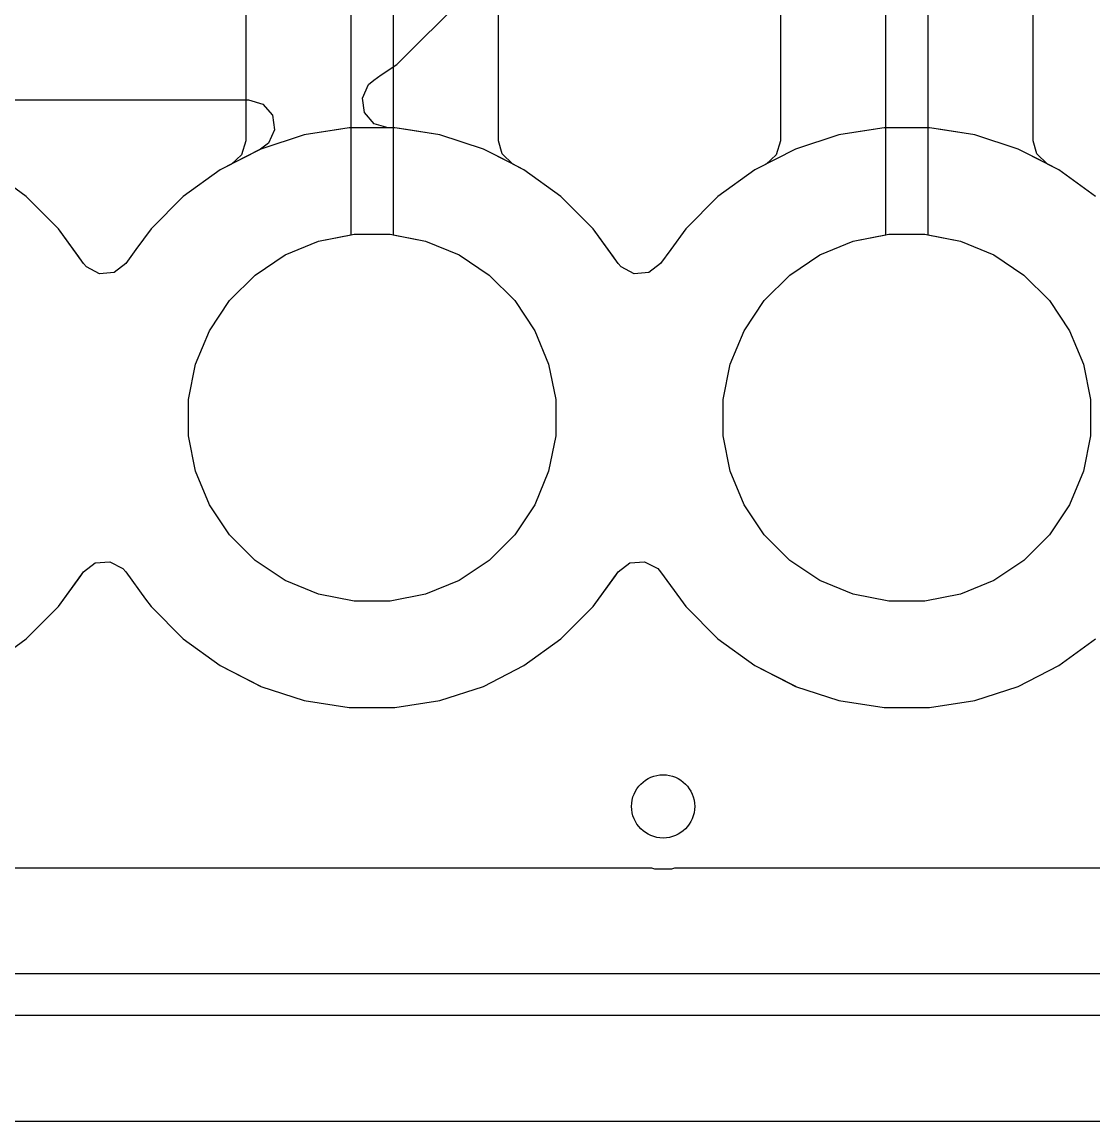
# Model space of a CAD drawing. Header units: inches. Extents: x 6.57 to 9.79, y -8.72 to -3.17.
# Drawn here: x 9.0731 to 9.2734, y -8.0355 to -7.8299 of the extents above; entities that cross this region are included whole.
import ezdxf

# ---------------------------------------------------------------- set-up
doc = ezdxf.new("R2010")
doc.units = ezdxf.units.IN
doc.header["$MEASUREMENT"] = 0
doc.layers.add('B.Cu', color=153, linetype='CONTINUOUS', true_color=0x4d7fc4)

msp = doc.modelspace()

# ---------------------------------------------------------------- linework, layer by layer
at = {"layer": 'B.Cu', "linetype": 'CONTINUOUS'}
for p, q in [((9.14252, -7.71464), (9.14252, -7.86971)), ((9.13465, -7.86971), (9.13465, -7.71627)), ((9.16222, -7.85216), (9.16222, -7.71815)), ((9.11494, -7.72646), (9.11494, -7.85216)), ((9.14319, -7.83791), (9.17539, -7.80572)), ((9.23465, -7.86971), (9.23465, -7.81878)), ((9.24252, -7.81961), (9.24252, -7.86971)), ((9.21494, -7.82234), (9.21494, -7.85216)), ((9.26222, -7.85216), (9.26222, -7.82301)), ((9.14029, -7.83985), (9.14319, -7.83791)), ((9.13888, -7.84079), (9.14029, -7.83985)), ((9.13677, -7.84416), (9.13791, -7.84165)), ((9.13791, -7.84165), (9.13888, -7.84079)), ((9.06168, -7.84451), (9.11549, -7.84451)), ((9.11549, -7.84451), (9.11813, -7.84528)), ((9.13716, -7.84688), (9.13677, -7.84416)), ((9.11813, -7.84528), (9.11993, -7.84736)), ((9.11993, -7.84736), (9.12032, -7.85008)), ((9.13896, -7.84896), (9.13716, -7.84688)), ((9.12032, -7.85008), (9.11918, -7.85259)), ((9.13272, -7.84998), (9.12589, -7.85107)), ((9.13151, -7.85018), (9.12589, -7.85107)), ((9.13432, -7.84973), (9.13151, -7.85018)), ((9.13432, -7.84973), (9.13272, -7.84998)), ((9.14285, -7.84973), (9.13432, -7.84973)), ((9.14285, -7.84973), (9.13432, -7.84973)), ((9.1416, -7.84973), (9.13896, -7.84896)), ((9.14285, -7.84973), (9.1416, -7.84973)), ((9.14496, -7.85007), (9.14285, -7.84973)), ((9.14444, -7.84998), (9.14285, -7.84973)), ((9.14444, -7.84998), (9.14285, -7.84973)), ((9.15128, -7.85107), (9.14444, -7.84998)), ((9.15128, -7.85107), (9.14444, -7.84998)), ((9.15128, -7.85107), (9.14496, -7.85007)), ((9.23272, -7.84998), (9.22589, -7.85107)), ((9.23272, -7.84998), (9.22589, -7.85107)), ((9.23151, -7.85018), (9.22589, -7.85107)), ((9.23432, -7.84973), (9.23151, -7.85018)), ((9.23432, -7.84973), (9.23272, -7.84998)), ((9.23432, -7.84973), (9.23272, -7.84998)), ((9.24285, -7.84973), (9.23432, -7.84973)), ((9.24285, -7.84973), (9.23432, -7.84973)), ((9.24285, -7.84973), (9.23432, -7.84973)), ((9.24496, -7.85007), (9.24285, -7.84973)), ((9.24444, -7.84998), (9.24285, -7.84973)), ((9.24444, -7.84998), (9.24285, -7.84973)), ((9.25128, -7.85107), (9.24444, -7.84998)), ((9.25128, -7.85107), (9.24444, -7.84998)), ((9.25128, -7.85107), (9.24496, -7.85007)), ((9.11494, -7.85216), (9.11417, -7.8548)), ((9.11918, -7.85259), (9.1177, -7.85374)), ((9.12589, -7.85107), (9.11778, -7.8537)), ((9.12589, -7.85107), (9.11778, -7.8537)), ((9.12589, -7.85107), (9.12589, -7.85107)), ((9.12589, -7.85107), (9.12589, -7.85107)), ((9.15939, -7.8537), (9.15128, -7.85107)), ((9.15939, -7.8537), (9.15128, -7.85107)), ((9.15939, -7.8537), (9.15128, -7.85107)), ((9.16289, -7.85462), (9.16222, -7.85216)), ((9.21494, -7.85216), (9.21417, -7.8548)), ((9.22589, -7.85107), (9.21778, -7.8537)), ((9.22589, -7.85107), (9.21778, -7.8537)), ((9.22589, -7.85107), (9.21778, -7.8537)), ((9.22589, -7.85107), (9.22589, -7.85107)), ((9.22589, -7.85107), (9.22589, -7.85107)), ((9.22589, -7.85107), (9.22589, -7.85107)), ((9.25939, -7.8537), (9.25128, -7.85107)), ((9.25939, -7.8537), (9.25128, -7.85107)), ((9.25939, -7.8537), (9.25128, -7.85107)), ((9.26289, -7.85462), (9.26222, -7.85216)), ((9.11778, -7.8537), (9.11017, -7.85758)), ((9.11778, -7.8537), (9.11017, -7.85758)), ((9.1177, -7.85374), (9.11017, -7.85758)), ((9.16471, -7.85642), (9.15939, -7.8537)), ((9.16264, -7.85536), (9.15939, -7.8537)), ((9.16264, -7.85536), (9.15939, -7.8537)), ((9.16489, -7.85651), (9.16289, -7.85462)), ((9.21778, -7.8537), (9.21017, -7.85758)), ((9.21778, -7.8537), (9.21017, -7.85758)), ((9.21778, -7.8537), (9.21017, -7.85758)), ((9.26471, -7.85642), (9.25939, -7.8537)), ((9.26264, -7.85536), (9.25939, -7.8537)), ((9.26264, -7.85536), (9.25939, -7.8537)), ((9.26489, -7.85651), (9.26289, -7.85462)), ((9.11228, -7.85651), (9.11017, -7.85758)), ((9.11417, -7.8548), (9.11228, -7.85651)), ((9.16699, -7.85758), (9.16264, -7.85536)), ((9.16699, -7.85758), (9.16264, -7.85536)), ((9.16699, -7.85758), (9.16471, -7.85642)), ((9.16699, -7.85758), (9.16489, -7.85651)), ((9.21228, -7.85651), (9.21017, -7.85758)), ((9.21417, -7.8548), (9.21228, -7.85651)), ((9.26699, -7.85758), (9.26264, -7.85536)), ((9.26699, -7.85758), (9.26264, -7.85536)), ((9.26699, -7.85758), (9.26471, -7.85642)), ((9.26699, -7.85758), (9.26489, -7.85651)), ((9.07389, -7.86259), (9.06699, -7.85758)), ((9.07389, -7.86259), (9.06699, -7.85758)), ((9.07389, -7.86259), (9.06699, -7.85758)), ((9.07389, -7.86259), (9.06699, -7.85758)), ((9.11017, -7.85758), (9.10327, -7.86259)), ((9.11017, -7.85758), (9.10327, -7.86259)), ((9.11017, -7.85758), (9.10327, -7.86259)), ((9.11017, -7.85758), (9.10327, -7.86259)), ((9.17389, -7.86259), (9.16699, -7.85758)), ((9.17389, -7.86259), (9.16699, -7.85758)), ((9.17389, -7.86259), (9.16699, -7.85758)), ((9.17389, -7.86259), (9.16699, -7.85758)), ((9.16699, -7.85758), (9.16699, -7.85758)), ((9.16699, -7.85758), (9.16699, -7.85758)), ((9.21017, -7.85758), (9.20327, -7.86259)), ((9.21017, -7.85758), (9.20327, -7.86259)), ((9.21017, -7.85758), (9.20327, -7.86259)), ((9.21017, -7.85758), (9.20327, -7.86259)), ((9.27389, -7.86259), (9.26699, -7.85758)), ((9.27389, -7.86259), (9.26699, -7.85758)), ((9.27389, -7.86259), (9.26699, -7.85758)), ((9.27389, -7.86259), (9.26699, -7.85758)), ((9.26699, -7.85758), (9.26699, -7.85758)), ((9.26699, -7.85758), (9.26699, -7.85758)), ((9.07993, -7.86862), (9.07389, -7.86259)), ((9.07993, -7.86862), (9.07389, -7.86259)), ((9.07993, -7.86862), (9.07389, -7.86259)), ((9.07993, -7.86862), (9.07389, -7.86259)), ((9.10327, -7.86259), (9.09724, -7.86862)), ((9.10327, -7.86259), (9.09724, -7.86862)), ((9.10327, -7.86259), (9.09724, -7.86862)), ((9.10327, -7.86259), (9.09724, -7.86862)), ((9.17993, -7.86862), (9.17389, -7.86259)), ((9.17993, -7.86862), (9.17389, -7.86259)), ((9.17993, -7.86862), (9.17389, -7.86259)), ((9.17993, -7.86862), (9.17389, -7.86259)), ((9.20327, -7.86259), (9.19724, -7.86862)), ((9.20327, -7.86259), (9.19724, -7.86862)), ((9.20327, -7.86259), (9.19724, -7.86862)), ((9.20327, -7.86259), (9.19724, -7.86862)), ((9.08373, -7.87386), (9.07993, -7.86862)), ((9.08373, -7.87386), (9.07993, -7.86862)), ((9.08351, -7.87355), (9.07993, -7.86862)), ((9.08373, -7.87386), (9.07993, -7.86862)), ((9.09724, -7.86862), (9.09442, -7.87251)), ((9.09724, -7.86862), (9.09442, -7.87251)), ((9.09724, -7.86862), (9.09442, -7.87251)), ((9.09724, -7.86862), (9.09442, -7.87251)), ((9.09724, -7.86862), (9.09724, -7.86862)), ((9.09724, -7.86862), (9.09724, -7.86862)), ((9.09724, -7.86862), (9.09724, -7.86862)), ((9.09724, -7.86862), (9.09724, -7.86862)), ((9.09724, -7.86862), (9.09724, -7.86862)), ((9.09724, -7.86862), (9.09724, -7.86862)), ((9.09724, -7.86862), (9.09724, -7.86862)), ((9.09724, -7.86862), (9.09724, -7.86862)), ((9.18373, -7.87386), (9.17993, -7.86862)), ((9.18373, -7.87386), (9.17993, -7.86862)), ((9.18351, -7.87355), (9.17993, -7.86862)), ((9.18373, -7.87386), (9.17993, -7.86862)), ((9.19724, -7.86862), (9.19442, -7.87251)), ((9.19724, -7.86862), (9.19442, -7.87251)), ((9.19724, -7.86862), (9.19442, -7.87251)), ((9.19724, -7.86862), (9.19442, -7.87251)), ((9.19724, -7.86862), (9.19724, -7.86862)), ((9.19724, -7.86862), (9.19724, -7.86862)), ((9.19724, -7.86862), (9.19724, -7.86862)), ((9.19724, -7.86862), (9.19724, -7.86862)), ((9.19724, -7.86862), (9.19724, -7.86862)), ((9.19724, -7.86862), (9.19724, -7.86862)), ((9.19724, -7.86862), (9.19724, -7.86862)), ((9.19724, -7.86862), (9.19724, -7.86862)), ((9.12232, -7.87351), (9.12857, -7.87092)), ((9.12232, -7.87351), (9.12857, -7.87092)), ((9.12232, -7.87351), (9.12857, -7.87092)), ((9.12232, -7.87351), (9.12857, -7.87092)), ((9.12857, -7.87092), (9.1352, -7.8696)), ((9.12857, -7.87092), (9.1352, -7.8696)), ((9.12857, -7.87092), (9.1352, -7.8696)), ((9.12857, -7.87092), (9.13465, -7.86971)), ((9.1352, -7.8696), (9.14196, -7.8696)), ((9.1352, -7.8696), (9.14196, -7.8696)), ((9.1352, -7.8696), (9.14196, -7.8696)), ((9.14196, -7.8696), (9.1486, -7.87092)), ((9.14196, -7.8696), (9.1486, -7.87092)), ((9.14196, -7.8696), (9.1486, -7.87092)), ((9.14252, -7.86971), (9.1486, -7.87092)), ((9.1486, -7.87092), (9.15485, -7.87351)), ((9.1486, -7.87092), (9.15485, -7.87351)), ((9.1486, -7.87092), (9.15485, -7.87351)), ((9.1486, -7.87092), (9.15485, -7.87351)), ((9.22232, -7.87351), (9.22857, -7.87092)), ((9.22232, -7.87351), (9.22857, -7.87092)), ((9.22232, -7.87351), (9.22857, -7.87092)), ((9.22232, -7.87351), (9.22857, -7.87092)), ((9.22857, -7.87092), (9.2352, -7.8696)), ((9.22857, -7.87092), (9.2352, -7.8696)), ((9.22857, -7.87092), (9.2352, -7.8696)), ((9.22857, -7.87092), (9.23465, -7.86971)), ((9.2352, -7.8696), (9.24196, -7.8696)), ((9.2352, -7.8696), (9.24196, -7.8696)), ((9.2352, -7.8696), (9.24196, -7.8696)), ((9.24196, -7.8696), (9.2486, -7.87092)), ((9.24196, -7.8696), (9.2486, -7.87092)), ((9.24196, -7.8696), (9.2486, -7.87092)), ((9.24252, -7.86971), (9.2486, -7.87092)), ((9.2486, -7.87092), (9.25485, -7.87351)), ((9.2486, -7.87092), (9.25485, -7.87351)), ((9.2486, -7.87092), (9.25485, -7.87351)), ((9.2486, -7.87092), (9.25485, -7.87351)), ((9.09442, -7.87251), (9.09253, -7.8751)), ((9.09442, -7.87251), (9.09253, -7.8751)), ((9.09442, -7.87251), (9.09253, -7.8751)), ((9.09442, -7.87251), (9.09253, -7.8751)), ((9.19442, -7.87251), (9.19253, -7.8751)), ((9.19442, -7.87251), (9.19253, -7.8751)), ((9.19442, -7.87251), (9.19253, -7.8751)), ((9.19442, -7.87251), (9.19253, -7.8751)), ((9.08463, -7.8751), (9.08351, -7.87355)), ((9.08463, -7.8751), (9.08373, -7.87386)), ((9.08463, -7.8751), (9.08373, -7.87386)), ((9.08463, -7.8751), (9.08373, -7.87386)), ((9.08518, -7.87573), (9.08463, -7.8751)), ((9.08518, -7.87573), (9.08463, -7.8751)), ((9.08518, -7.87573), (9.08463, -7.8751)), ((9.08518, -7.87573), (9.08463, -7.8751)), ((9.09253, -7.8751), (9.09035, -7.87678)), ((9.09253, -7.8751), (9.09035, -7.87678)), ((9.09253, -7.8751), (9.09035, -7.87678)), ((9.09253, -7.8751), (9.09035, -7.87678)), ((9.1167, -7.87727), (9.12232, -7.87351)), ((9.1167, -7.87727), (9.12232, -7.87351)), ((9.1167, -7.87727), (9.12232, -7.87351)), ((9.1167, -7.87727), (9.12232, -7.87351)), ((9.15485, -7.87351), (9.16047, -7.87727)), ((9.15485, -7.87351), (9.16047, -7.87727)), ((9.15485, -7.87351), (9.16047, -7.87727)), ((9.15485, -7.87351), (9.16047, -7.87727)), ((9.18463, -7.8751), (9.18351, -7.87355)), ((9.18463, -7.8751), (9.18373, -7.87386)), ((9.18463, -7.8751), (9.18373, -7.87386)), ((9.18463, -7.8751), (9.18373, -7.87386)), ((9.18518, -7.87573), (9.18463, -7.8751)), ((9.18518, -7.87573), (9.18463, -7.8751)), ((9.18518, -7.87573), (9.18463, -7.8751)), ((9.18518, -7.87573), (9.18463, -7.8751)), ((9.19253, -7.8751), (9.19035, -7.87678)), ((9.19253, -7.8751), (9.19035, -7.87678)), ((9.19253, -7.8751), (9.19035, -7.87678)), ((9.19253, -7.8751), (9.19035, -7.87678)), ((9.2167, -7.87727), (9.22232, -7.87351)), ((9.2167, -7.87727), (9.22232, -7.87351)), ((9.2167, -7.87727), (9.22232, -7.87351)), ((9.2167, -7.87727), (9.22232, -7.87351)), ((9.25485, -7.87351), (9.26047, -7.87727)), ((9.25485, -7.87351), (9.26047, -7.87727)), ((9.25485, -7.87351), (9.26047, -7.87727)), ((9.25485, -7.87351), (9.26047, -7.87727)), ((9.08761, -7.87702), (9.08518, -7.87573)), ((9.08761, -7.87702), (9.08518, -7.87573)), ((9.08761, -7.87702), (9.08518, -7.87573)), ((9.08761, -7.87702), (9.08518, -7.87573)), ((9.09035, -7.87678), (9.08761, -7.87702)), ((9.09035, -7.87678), (9.08761, -7.87702)), ((9.09035, -7.87678), (9.08761, -7.87702)), ((9.09035, -7.87678), (9.08761, -7.87702)), ((9.11191, -7.88205), (9.1167, -7.87727)), ((9.11191, -7.88205), (9.1167, -7.87727)), ((9.11191, -7.88205), (9.1167, -7.87727)), ((9.11191, -7.88205), (9.1167, -7.87727)), ((9.16047, -7.87727), (9.16525, -7.88205)), ((9.16047, -7.87727), (9.16525, -7.88205)), ((9.16047, -7.87727), (9.16525, -7.88205)), ((9.16047, -7.87727), (9.16525, -7.88205)), ((9.18761, -7.87702), (9.18518, -7.87573)), ((9.18761, -7.87702), (9.18518, -7.87573)), ((9.18761, -7.87702), (9.18518, -7.87573)), ((9.18761, -7.87702), (9.18518, -7.87573)), ((9.19035, -7.87678), (9.18761, -7.87702)), ((9.19035, -7.87678), (9.18761, -7.87702)), ((9.19035, -7.87678), (9.18761, -7.87702)), ((9.19035, -7.87678), (9.18761, -7.87702)), ((9.21191, -7.88205), (9.2167, -7.87727)), ((9.21191, -7.88205), (9.2167, -7.87727)), ((9.21191, -7.88205), (9.2167, -7.87727)), ((9.21191, -7.88205), (9.2167, -7.87727)), ((9.26047, -7.87727), (9.26525, -7.88205)), ((9.26047, -7.87727), (9.26525, -7.88205)), ((9.26047, -7.87727), (9.26525, -7.88205)), ((9.26047, -7.87727), (9.26525, -7.88205)), ((9.10816, -7.88767), (9.11191, -7.88205)), ((9.10816, -7.88767), (9.11191, -7.88205)), ((9.10816, -7.88767), (9.11191, -7.88205)), ((9.10816, -7.88767), (9.11191, -7.88205)), ((9.16525, -7.88205), (9.16901, -7.88767)), ((9.16525, -7.88205), (9.16901, -7.88767)), ((9.16525, -7.88205), (9.16901, -7.88767)), ((9.16525, -7.88205), (9.16901, -7.88767)), ((9.20816, -7.88767), (9.21191, -7.88205)), ((9.20816, -7.88767), (9.21191, -7.88205)), ((9.20816, -7.88767), (9.21191, -7.88205)), ((9.20816, -7.88767), (9.21191, -7.88205)), ((9.26525, -7.88205), (9.26901, -7.88767)), ((9.26525, -7.88205), (9.26901, -7.88767)), ((9.26525, -7.88205), (9.26901, -7.88767)), ((9.26525, -7.88205), (9.26901, -7.88767)), ((9.10557, -7.89392), (9.10816, -7.88767)), ((9.10557, -7.89392), (9.10816, -7.88767)), ((9.10557, -7.89392), (9.10816, -7.88767)), ((9.10557, -7.89392), (9.10816, -7.88767)), ((9.16901, -7.88767), (9.1716, -7.89392)), ((9.16901, -7.88767), (9.1716, -7.89392)), ((9.16901, -7.88767), (9.1716, -7.89392)), ((9.16901, -7.88767), (9.1716, -7.89392)), ((9.20557, -7.89392), (9.20816, -7.88767)), ((9.20557, -7.89392), (9.20816, -7.88767)), ((9.20557, -7.89392), (9.20816, -7.88767)), ((9.20557, -7.89392), (9.20816, -7.88767)), ((9.26901, -7.88767), (9.2716, -7.89392)), ((9.26901, -7.88767), (9.2716, -7.89392)), ((9.26901, -7.88767), (9.2716, -7.89392)), ((9.26901, -7.88767), (9.2716, -7.89392)), ((9.10425, -7.90056), (9.10557, -7.89392)), ((9.10425, -7.90056), (9.10557, -7.89392)), ((9.10425, -7.90056), (9.10557, -7.89392)), ((9.10425, -7.90056), (9.10557, -7.89392)), ((9.1716, -7.89392), (9.17292, -7.90056)), ((9.1716, -7.89392), (9.17292, -7.90056)), ((9.1716, -7.89392), (9.17292, -7.90056)), ((9.1716, -7.89392), (9.17292, -7.90056)), ((9.20425, -7.90056), (9.20557, -7.89392)), ((9.20425, -7.90056), (9.20557, -7.89392)), ((9.20425, -7.90056), (9.20557, -7.89392)), ((9.20425, -7.90056), (9.20557, -7.89392)), ((9.2716, -7.89392), (9.27292, -7.90056)), ((9.2716, -7.89392), (9.27292, -7.90056)), ((9.2716, -7.89392), (9.27292, -7.90056)), ((9.2716, -7.89392), (9.27292, -7.90056)), ((9.10425, -7.90732), (9.10425, -7.90056)), ((9.10425, -7.90732), (9.10425, -7.90056)), ((9.10425, -7.90732), (9.10425, -7.90056)), ((9.10425, -7.90732), (9.10425, -7.90056)), ((9.17292, -7.90056), (9.17292, -7.90732)), ((9.17292, -7.90056), (9.17292, -7.90732)), ((9.17292, -7.90056), (9.17292, -7.90732)), ((9.17292, -7.90056), (9.17292, -7.90732)), ((9.20425, -7.90732), (9.20425, -7.90056)), ((9.20425, -7.90732), (9.20425, -7.90056)), ((9.20425, -7.90732), (9.20425, -7.90056)), ((9.20425, -7.90732), (9.20425, -7.90056)), ((9.27292, -7.90056), (9.27292, -7.90732)), ((9.27292, -7.90056), (9.27292, -7.90732)), ((9.27292, -7.90056), (9.27292, -7.90732)), ((9.27292, -7.90056), (9.27292, -7.90732)), ((9.10557, -7.91395), (9.10425, -7.90732)), ((9.10557, -7.91395), (9.10425, -7.90732)), ((9.10557, -7.91395), (9.10425, -7.90732)), ((9.10557, -7.91395), (9.10425, -7.90732)), ((9.17292, -7.90732), (9.1716, -7.91395)), ((9.17292, -7.90732), (9.1716, -7.91395)), ((9.17292, -7.90732), (9.1716, -7.91395)), ((9.17292, -7.90732), (9.1716, -7.91395)), ((9.20557, -7.91395), (9.20425, -7.90732)), ((9.20557, -7.91395), (9.20425, -7.90732)), ((9.20557, -7.91395), (9.20425, -7.90732)), ((9.20557, -7.91395), (9.20425, -7.90732)), ((9.27292, -7.90732), (9.2716, -7.91395)), ((9.27292, -7.90732), (9.2716, -7.91395)), ((9.27292, -7.90732), (9.2716, -7.91395)), ((9.27292, -7.90732), (9.2716, -7.91395)), ((9.10816, -7.9202), (9.10557, -7.91395)), ((9.10816, -7.9202), (9.10557, -7.91395)), ((9.10816, -7.9202), (9.10557, -7.91395)), ((9.10816, -7.9202), (9.10557, -7.91395)), ((9.1716, -7.91395), (9.16901, -7.9202)), ((9.1716, -7.91395), (9.16901, -7.9202)), ((9.1716, -7.91395), (9.16901, -7.9202)), ((9.1716, -7.91395), (9.16901, -7.9202)), ((9.20816, -7.9202), (9.20557, -7.91395)), ((9.20816, -7.9202), (9.20557, -7.91395)), ((9.20816, -7.9202), (9.20557, -7.91395)), ((9.20816, -7.9202), (9.20557, -7.91395)), ((9.2716, -7.91395), (9.26901, -7.9202)), ((9.2716, -7.91395), (9.26901, -7.9202)), ((9.2716, -7.91395), (9.26901, -7.9202)), ((9.2716, -7.91395), (9.26901, -7.9202)), ((9.11191, -7.92582), (9.10816, -7.9202)), ((9.11191, -7.92582), (9.10816, -7.9202)), ((9.11191, -7.92582), (9.10816, -7.9202)), ((9.11191, -7.92582), (9.10816, -7.9202)), ((9.16901, -7.9202), (9.16525, -7.92582)), ((9.16901, -7.9202), (9.16525, -7.92582)), ((9.16901, -7.9202), (9.16525, -7.92582)), ((9.16901, -7.9202), (9.16525, -7.92582)), ((9.21191, -7.92582), (9.20816, -7.9202)), ((9.21191, -7.92582), (9.20816, -7.9202)), ((9.21191, -7.92582), (9.20816, -7.9202)), ((9.21191, -7.92582), (9.20816, -7.9202)), ((9.26901, -7.9202), (9.26525, -7.92582)), ((9.26901, -7.9202), (9.26525, -7.92582)), ((9.26901, -7.9202), (9.26525, -7.92582)), ((9.26901, -7.9202), (9.26525, -7.92582)), ((9.1167, -7.93061), (9.11191, -7.92582)), ((9.1167, -7.93061), (9.11191, -7.92582)), ((9.1167, -7.93061), (9.11191, -7.92582)), ((9.1167, -7.93061), (9.11191, -7.92582)), ((9.16525, -7.92582), (9.16047, -7.93061)), ((9.16525, -7.92582), (9.16047, -7.93061)), ((9.16525, -7.92582), (9.16047, -7.93061)), ((9.16525, -7.92582), (9.16047, -7.93061)), ((9.2167, -7.93061), (9.21191, -7.92582)), ((9.2167, -7.93061), (9.21191, -7.92582)), ((9.2167, -7.93061), (9.21191, -7.92582)), ((9.2167, -7.93061), (9.21191, -7.92582)), ((9.26525, -7.92582), (9.26047, -7.93061)), ((9.26525, -7.92582), (9.26047, -7.93061)), ((9.26525, -7.92582), (9.26047, -7.93061)), ((9.26525, -7.92582), (9.26047, -7.93061)), ((9.12232, -7.93436), (9.1167, -7.93061)), ((9.12232, -7.93436), (9.1167, -7.93061)), ((9.12232, -7.93436), (9.1167, -7.93061)), ((9.12232, -7.93436), (9.1167, -7.93061)), ((9.16047, -7.93061), (9.15485, -7.93436)), ((9.16047, -7.93061), (9.15485, -7.93436)), ((9.16047, -7.93061), (9.15485, -7.93436)), ((9.16047, -7.93061), (9.15485, -7.93436)), ((9.22232, -7.93436), (9.2167, -7.93061)), ((9.22232, -7.93436), (9.2167, -7.93061)), ((9.22232, -7.93436), (9.2167, -7.93061)), ((9.22232, -7.93436), (9.2167, -7.93061)), ((9.26047, -7.93061), (9.25485, -7.93436)), ((9.26047, -7.93061), (9.25485, -7.93436)), ((9.26047, -7.93061), (9.25485, -7.93436)), ((9.26047, -7.93061), (9.25485, -7.93436)), ((9.07993, -7.93925), (9.08463, -7.93277)), ((9.07993, -7.93925), (9.08463, -7.93277)), ((9.07993, -7.93925), (9.08463, -7.93277)), ((9.08412, -7.93348), (9.08463, -7.93277)), ((9.08463, -7.93277), (9.08681, -7.93109)), ((9.08463, -7.93277), (9.08681, -7.93109)), ((9.08463, -7.93277), (9.08681, -7.93109)), ((9.08463, -7.93277), (9.08681, -7.93109)), ((9.08681, -7.93109), (9.08955, -7.93086)), ((9.08681, -7.93109), (9.08955, -7.93086)), ((9.08681, -7.93109), (9.08955, -7.93086)), ((9.08681, -7.93109), (9.08955, -7.93086)), ((9.08955, -7.93086), (9.09199, -7.93214)), ((9.08955, -7.93086), (9.09199, -7.93214)), ((9.08955, -7.93086), (9.09199, -7.93214)), ((9.08955, -7.93086), (9.09199, -7.93214)), ((9.09199, -7.93214), (9.09253, -7.93277)), ((9.09199, -7.93214), (9.09253, -7.93277)), ((9.09199, -7.93214), (9.09253, -7.93277)), ((9.09199, -7.93214), (9.09253, -7.93277)), ((9.09253, -7.93277), (9.09623, -7.93787)), ((9.09253, -7.93277), (9.09623, -7.93787)), ((9.09253, -7.93277), (9.09623, -7.93787)), ((9.09253, -7.93277), (9.09623, -7.93787)), ((9.17993, -7.93925), (9.18463, -7.93277)), ((9.17993, -7.93925), (9.18463, -7.93277)), ((9.17993, -7.93925), (9.18463, -7.93277)), ((9.18412, -7.93348), (9.18463, -7.93277)), ((9.18463, -7.93277), (9.18681, -7.93109)), ((9.18463, -7.93277), (9.18681, -7.93109)), ((9.18463, -7.93277), (9.18681, -7.93109)), ((9.18463, -7.93277), (9.18681, -7.93109)), ((9.18681, -7.93109), (9.18955, -7.93086)), ((9.18681, -7.93109), (9.18955, -7.93086)), ((9.18681, -7.93109), (9.18955, -7.93086)), ((9.18681, -7.93109), (9.18955, -7.93086)), ((9.18955, -7.93086), (9.19199, -7.93214)), ((9.18955, -7.93086), (9.19199, -7.93214)), ((9.18955, -7.93086), (9.19199, -7.93214)), ((9.18955, -7.93086), (9.19199, -7.93214)), ((9.19199, -7.93214), (9.19253, -7.93277)), ((9.19199, -7.93214), (9.19253, -7.93277)), ((9.19199, -7.93214), (9.19253, -7.93277)), ((9.19199, -7.93214), (9.19253, -7.93277)), ((9.19253, -7.93277), (9.19623, -7.93787)), ((9.19253, -7.93277), (9.19623, -7.93787)), ((9.19253, -7.93277), (9.19623, -7.93787)), ((9.19253, -7.93277), (9.19623, -7.93787)), ((9.07993, -7.93925), (9.08412, -7.93348)), ((9.12857, -7.93695), (9.12232, -7.93436)), ((9.12857, -7.93695), (9.12232, -7.93436)), ((9.12857, -7.93695), (9.12232, -7.93436)), ((9.12857, -7.93695), (9.12232, -7.93436)), ((9.15485, -7.93436), (9.1486, -7.93695)), ((9.15485, -7.93436), (9.1486, -7.93695)), ((9.15485, -7.93436), (9.1486, -7.93695)), ((9.15485, -7.93436), (9.1486, -7.93695)), ((9.17993, -7.93925), (9.18412, -7.93348)), ((9.22857, -7.93695), (9.22232, -7.93436)), ((9.22857, -7.93695), (9.22232, -7.93436)), ((9.22857, -7.93695), (9.22232, -7.93436)), ((9.22857, -7.93695), (9.22232, -7.93436)), ((9.25485, -7.93436), (9.2486, -7.93695)), ((9.25485, -7.93436), (9.2486, -7.93695)), ((9.25485, -7.93436), (9.2486, -7.93695)), ((9.25485, -7.93436), (9.2486, -7.93695)), ((9.1352, -7.93827), (9.12857, -7.93695)), ((9.1352, -7.93827), (9.12857, -7.93695)), ((9.1352, -7.93827), (9.12857, -7.93695)), ((9.1352, -7.93827), (9.12857, -7.93695)), ((9.1486, -7.93695), (9.14196, -7.93827)), ((9.1486, -7.93695), (9.14196, -7.93827)), ((9.1486, -7.93695), (9.14196, -7.93827)), ((9.1486, -7.93695), (9.14196, -7.93827)), ((9.2352, -7.93827), (9.22857, -7.93695)), ((9.2352, -7.93827), (9.22857, -7.93695)), ((9.2352, -7.93827), (9.22857, -7.93695)), ((9.2352, -7.93827), (9.22857, -7.93695)), ((9.2486, -7.93695), (9.24196, -7.93827)), ((9.2486, -7.93695), (9.24196, -7.93827)), ((9.2486, -7.93695), (9.24196, -7.93827)), ((9.2486, -7.93695), (9.24196, -7.93827)), ((9.09623, -7.93787), (9.09724, -7.93925)), ((9.09623, -7.93787), (9.09724, -7.93925)), ((9.09623, -7.93787), (9.09724, -7.93925)), ((9.09623, -7.93787), (9.09724, -7.93925)), ((9.14196, -7.93827), (9.1352, -7.93827)), ((9.14196, -7.93827), (9.1352, -7.93827)), ((9.14196, -7.93827), (9.1352, -7.93827)), ((9.14196, -7.93827), (9.1352, -7.93827)), ((9.19623, -7.93787), (9.19724, -7.93925)), ((9.19623, -7.93787), (9.19724, -7.93925)), ((9.19623, -7.93787), (9.19724, -7.93925)), ((9.19623, -7.93787), (9.19724, -7.93925)), ((9.24196, -7.93827), (9.2352, -7.93827)), ((9.24196, -7.93827), (9.2352, -7.93827)), ((9.24196, -7.93827), (9.2352, -7.93827)), ((9.24196, -7.93827), (9.2352, -7.93827)), ((9.07389, -7.94528), (9.07993, -7.93925)), ((9.07389, -7.94528), (9.07993, -7.93925)), ((9.07389, -7.94528), (9.07993, -7.93925)), ((9.07389, -7.94528), (9.07993, -7.93925)), ((9.09724, -7.93925), (9.10327, -7.94528)), ((9.09724, -7.93925), (9.10327, -7.94528)), ((9.09724, -7.93925), (9.10327, -7.94528)), ((9.09724, -7.93925), (9.10327, -7.94528)), ((9.17389, -7.94528), (9.17993, -7.93925)), ((9.17389, -7.94528), (9.17993, -7.93925)), ((9.17389, -7.94528), (9.17993, -7.93925)), ((9.17389, -7.94528), (9.17993, -7.93925)), ((9.19724, -7.93925), (9.20327, -7.94528)), ((9.19724, -7.93925), (9.20327, -7.94528)), ((9.19724, -7.93925), (9.20327, -7.94528)), ((9.19724, -7.93925), (9.20327, -7.94528)), ((9.06699, -7.9503), (9.07389, -7.94528)), ((9.06699, -7.9503), (9.07389, -7.94528)), ((9.06699, -7.9503), (9.07389, -7.94528)), ((9.06699, -7.9503), (9.07389, -7.94528)), ((9.10327, -7.94528), (9.11017, -7.9503)), ((9.10327, -7.94528), (9.11017, -7.9503)), ((9.10327, -7.94528), (9.11017, -7.9503)), ((9.10327, -7.94528), (9.11017, -7.9503)), ((9.16699, -7.9503), (9.17389, -7.94528)), ((9.16699, -7.9503), (9.17389, -7.94528)), ((9.16699, -7.9503), (9.17389, -7.94528)), ((9.16699, -7.9503), (9.17389, -7.94528)), ((9.20327, -7.94528), (9.21017, -7.9503)), ((9.20327, -7.94528), (9.21017, -7.9503)), ((9.20327, -7.94528), (9.21017, -7.9503)), ((9.20327, -7.94528), (9.21017, -7.9503)), ((9.26699, -7.9503), (9.27389, -7.94528)), ((9.26699, -7.9503), (9.27389, -7.94528)), ((9.26699, -7.9503), (9.27389, -7.94528)), ((9.26699, -7.9503), (9.27389, -7.94528)), ((9.11017, -7.9503), (9.11632, -7.95343)), ((9.11017, -7.9503), (9.11774, -7.95415)), ((9.11017, -7.9503), (9.11774, -7.95415)), ((9.11017, -7.9503), (9.11774, -7.95415)), ((9.15939, -7.95417), (9.16699, -7.9503)), ((9.15939, -7.95417), (9.16699, -7.9503)), ((9.15939, -7.95417), (9.16699, -7.9503)), ((9.15939, -7.95417), (9.16699, -7.9503)), ((9.21017, -7.9503), (9.21632, -7.95343)), ((9.21017, -7.9503), (9.21774, -7.95415)), ((9.21017, -7.9503), (9.21774, -7.95415)), ((9.21017, -7.9503), (9.21774, -7.95415)), ((9.25939, -7.95417), (9.26699, -7.9503)), ((9.25939, -7.95417), (9.26699, -7.9503)), ((9.25939, -7.95417), (9.26699, -7.9503)), ((9.25939, -7.95417), (9.26699, -7.9503)), ((9.11632, -7.95343), (9.11778, -7.95417)), ((9.21632, -7.95343), (9.21778, -7.95417)), ((9.11774, -7.95415), (9.11778, -7.95417)), ((9.11774, -7.95415), (9.11778, -7.95417)), ((9.11774, -7.95415), (9.11778, -7.95417)), ((9.11778, -7.95417), (9.12589, -7.95681)), ((9.11778, -7.95417), (9.12589, -7.95681)), ((9.11778, -7.95417), (9.12589, -7.95681)), ((9.11778, -7.95417), (9.12589, -7.95681)), ((9.15128, -7.95681), (9.15939, -7.95417)), ((9.15128, -7.95681), (9.15939, -7.95417)), ((9.15128, -7.95681), (9.15939, -7.95417)), ((9.15128, -7.95681), (9.15939, -7.95417)), ((9.15939, -7.95417), (9.15939, -7.95417)), ((9.15939, -7.95417), (9.15939, -7.95417)), ((9.15939, -7.95417), (9.15939, -7.95417)), ((9.15939, -7.95417), (9.15939, -7.95417)), ((9.15939, -7.95417), (9.15939, -7.95417)), ((9.15939, -7.95417), (9.15939, -7.95417)), ((9.15939, -7.95417), (9.15939, -7.95417)), ((9.15939, -7.95417), (9.15939, -7.95417)), ((9.21774, -7.95415), (9.21778, -7.95417)), ((9.21774, -7.95415), (9.21778, -7.95417)), ((9.21774, -7.95415), (9.21778, -7.95417)), ((9.21778, -7.95417), (9.22589, -7.95681)), ((9.21778, -7.95417), (9.22589, -7.95681)), ((9.21778, -7.95417), (9.22589, -7.95681)), ((9.21778, -7.95417), (9.22589, -7.95681)), ((9.25128, -7.95681), (9.25939, -7.95417)), ((9.25128, -7.95681), (9.25939, -7.95417)), ((9.25128, -7.95681), (9.25939, -7.95417)), ((9.25128, -7.95681), (9.25939, -7.95417)), ((9.25939, -7.95417), (9.25939, -7.95417)), ((9.25939, -7.95417), (9.25939, -7.95417)), ((9.25939, -7.95417), (9.25939, -7.95417)), ((9.25939, -7.95417), (9.25939, -7.95417)), ((9.25939, -7.95417), (9.25939, -7.95417)), ((9.25939, -7.95417), (9.25939, -7.95417)), ((9.25939, -7.95417), (9.25939, -7.95417)), ((9.25939, -7.95417), (9.25939, -7.95417)), ((9.12589, -7.95681), (9.12589, -7.95681)), ((9.12589, -7.95681), (9.12589, -7.95681)), ((9.12589, -7.95681), (9.13432, -7.95814)), ((9.12589, -7.95681), (9.12589, -7.95681)), ((9.12589, -7.95681), (9.12589, -7.95681)), ((9.12589, -7.95681), (9.13432, -7.95814)), ((9.12589, -7.95681), (9.12589, -7.95681)), ((9.12589, -7.95681), (9.12589, -7.95681)), ((9.12589, -7.95681), (9.13432, -7.95814)), ((9.12589, -7.95681), (9.12589, -7.95681)), ((9.12589, -7.95681), (9.12589, -7.95681)), ((9.12589, -7.95681), (9.13432, -7.95814)), ((9.14285, -7.95814), (9.15128, -7.95681)), ((9.14285, -7.95814), (9.15128, -7.95681)), ((9.14285, -7.95814), (9.15128, -7.95681)), ((9.14285, -7.95814), (9.15128, -7.95681)), ((9.15128, -7.95681), (9.15128, -7.95681)), ((9.15128, -7.95681), (9.15128, -7.95681)), ((9.15128, -7.95681), (9.15128, -7.95681)), ((9.15128, -7.95681), (9.15128, -7.95681)), ((9.15128, -7.95681), (9.15128, -7.95681)), ((9.15128, -7.95681), (9.15128, -7.95681)), ((9.15128, -7.95681), (9.15128, -7.95681)), ((9.15128, -7.95681), (9.15128, -7.95681)), ((9.22589, -7.95681), (9.22589, -7.95681)), ((9.22589, -7.95681), (9.22589, -7.95681)), ((9.22589, -7.95681), (9.23432, -7.95814)), ((9.22589, -7.95681), (9.22589, -7.95681)), ((9.22589, -7.95681), (9.22589, -7.95681)), ((9.22589, -7.95681), (9.23432, -7.95814)), ((9.22589, -7.95681), (9.22589, -7.95681)), ((9.22589, -7.95681), (9.22589, -7.95681)), ((9.22589, -7.95681), (9.23432, -7.95814)), ((9.22589, -7.95681), (9.22589, -7.95681)), ((9.22589, -7.95681), (9.22589, -7.95681)), ((9.22589, -7.95681), (9.23432, -7.95814)), ((9.24285, -7.95814), (9.25128, -7.95681)), ((9.24285, -7.95814), (9.25128, -7.95681)), ((9.24285, -7.95814), (9.25128, -7.95681)), ((9.24285, -7.95814), (9.25128, -7.95681)), ((9.25128, -7.95681), (9.25128, -7.95681)), ((9.25128, -7.95681), (9.25128, -7.95681)), ((9.25128, -7.95681), (9.25128, -7.95681)), ((9.25128, -7.95681), (9.25128, -7.95681)), ((9.25128, -7.95681), (9.25128, -7.95681)), ((9.25128, -7.95681), (9.25128, -7.95681)), ((9.25128, -7.95681), (9.25128, -7.95681)), ((9.25128, -7.95681), (9.25128, -7.95681)), ((9.13432, -7.95814), (9.13432, -7.95814)), ((9.13432, -7.95814), (9.14285, -7.95814)), ((9.13432, -7.95814), (9.13432, -7.95814)), ((9.13432, -7.95814), (9.14285, -7.95814)), ((9.13432, -7.95814), (9.13432, -7.95814)), ((9.13432, -7.95814), (9.14285, -7.95814)), ((9.13432, -7.95814), (9.13432, -7.95814)), ((9.13432, -7.95814), (9.14285, -7.95814)), ((9.14285, -7.95814), (9.14285, -7.95814)), ((9.14285, -7.95814), (9.14285, -7.95814)), ((9.14285, -7.95814), (9.14285, -7.95814)), ((9.14285, -7.95814), (9.14285, -7.95814)), ((9.23432, -7.95814), (9.23432, -7.95814)), ((9.23432, -7.95814), (9.24285, -7.95814)), ((9.23432, -7.95814), (9.23432, -7.95814)), ((9.23432, -7.95814), (9.24285, -7.95814)), ((9.23432, -7.95814), (9.23432, -7.95814)), ((9.23432, -7.95814), (9.24285, -7.95814)), ((9.23432, -7.95814), (9.23432, -7.95814)), ((9.23432, -7.95814), (9.24285, -7.95814)), ((9.24285, -7.95814), (9.24285, -7.95814)), ((9.24285, -7.95814), (9.24285, -7.95814)), ((9.24285, -7.95814), (9.24285, -7.95814)), ((9.24285, -7.95814), (9.24285, -7.95814)), ((9.19088, -7.98817), (8.80235, -7.98817)), ((9.19146, -7.98833), (9.19088, -7.98817)), ((9.19455, -7.98833), (9.19146, -7.98833)), ((9.19513, -7.98817), (9.19455, -7.98833)), ((9.41889, -7.98817), (9.19513, -7.98817)), ((8.7906, -8.00787), (9.42908, -8.00787)), ((9.43071, -8.01575), (8.7906, -8.01575)), ((8.80235, -8.03545), (9.4273, -8.03545))]:
    msp.add_line(p, q, dxfattribs=at)
at = {"layer": 'B.Cu'}
msp.add_circle((9.19301, -7.97662), 0.00591, dxfattribs=at)
msp.add_circle((9.19301, -7.97662), 0.00591, dxfattribs=at)
msp.add_circle((9.19301, -7.97662), 0.00591, dxfattribs=at)
msp.add_circle((9.19301, -7.97662), 0.00591, dxfattribs=at)

doc.saveas('drawing.dxf')
